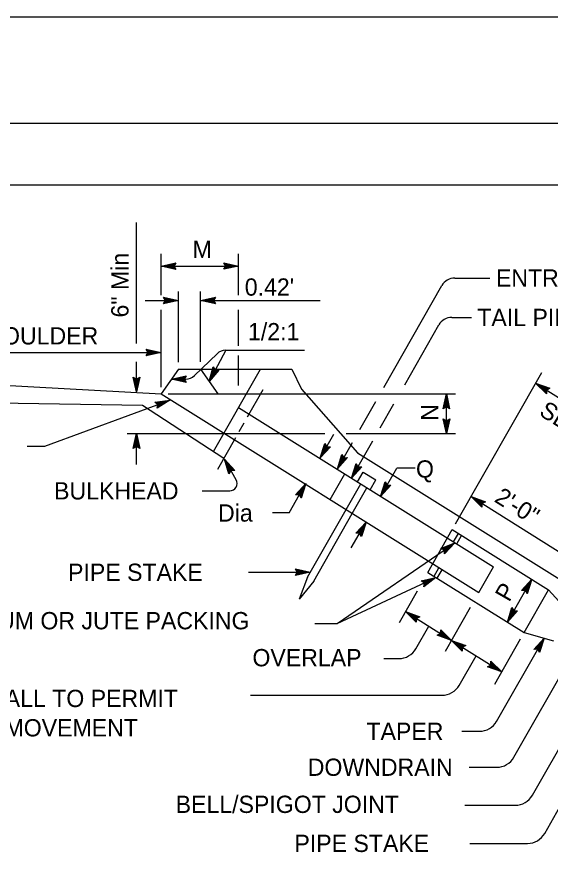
# Model space of a CAD drawing. Extents: x -894 to 866, y -472 to 714.
# Drawn here: x -297.8 to -81.3, y 366.9 to 713.6 of the extents above; entities that cross this region are included whole.
import ezdxf

# ---------------------------------------------------------------- set-up
doc = ezdxf.new("R2010")
doc.units = 0
for name, color, linetype in [('56 Stage 3 Anno', 7, 'Continuous'), ('57 Undefined', 7, 'Continuous'), ('60 Nongeo Data', 7, 'Continuous'), ('border_PLOTTING-ELEMENTS', 7, 'Continuous'), ('border_rw_22x34_Cut_Lines', 7, 'Continuous'), ('border_SHEET', 7, 'Continuous')]:
    doc.layers.add(name, color=color, linetype=linetype)

msp = doc.modelspace()

# ---------------------------------------------------------------- linework, layer by layer
at = {"layer": '56 Stage 3 Anno'}
for p, q in [((-249.33, 581.37), (-249.33, 630.42)), ((-239.38, 600.98), (-239.38, 617.72)), ((-207.92, 600.98), (-207.92, 617.72)), ((-239.38, 612.72), (-233.38, 614.05)), ((-237.99, 612.72), (-233.62, 613.69)), ((-233.38, 614.05), (-234.18, 612.72)), ((-233.38, 614.05), (-233.38, 614.05)), ((-213.12, 612.72), (-213.92, 614.06)), ((-213.92, 614.06), (-213.92, 614.06)), ((-213.92, 614.06), (-207.92, 612.72)), ((-213.7, 613.7), (-209.3, 612.72)), ((-239.38, 612.72), (-207.92, 612.72)), ((-233.38, 611.38), (-239.38, 612.72)), ((-239.38, 612.72), (-239.38, 612.72)), ((-233.6, 611.73), (-238, 612.72)), ((-236.62, 612.71), (-233.79, 613.34)), ((-233.83, 612.09), (-236.62, 612.71)), ((-235.24, 612.71), (-234.03, 612.98)), ((-234.01, 612.44), (-235.24, 612.71)), ((-234.18, 612.72), (-233.38, 611.38)), ((-233.38, 611.38), (-233.38, 611.38)), ((-207.92, 612.72), (-213.92, 611.39)), ((-213.92, 611.39), (-213.12, 612.72)), ((-213.92, 611.39), (-213.92, 611.39)), ((-209.31, 612.71), (-213.69, 611.75)), ((-210.68, 612.72), (-213.51, 612.09)), ((-213.47, 613.34), (-210.68, 612.72)), ((-213.3, 612.99), (-212.07, 612.72)), ((-212.07, 612.72), (-213.27, 612.45)), ((-207.92, 612.72), (-207.92, 612.72)), ((-120.32, 607.86), (-106.14, 607.86)), ((-149.08, 563.54), (-125.53, 604.83)), ((-237.58, 598.72), (-238.38, 600.06)), ((-238.38, 600.06), (-238.38, 600.06)), ((-238.38, 600.06), (-232.38, 598.72)), ((-232.38, 573.74), (-232.38, 602.46)), ((-223.38, 573.85), (-223.38, 602.46)), ((-223.38, 598.72), (-217.38, 600.05)), ((-217.38, 600.05), (-218.18, 598.72)), ((-217.38, 600.05), (-217.38, 600.05)), ((-245.78, 598.72), (-232.38, 598.72)), ((-232.38, 598.72), (-238.38, 597.39)), ((-238.38, 597.39), (-237.58, 598.72)), ((-238.38, 597.39), (-238.38, 597.39)), ((-238.16, 599.7), (-233.76, 598.72)), ((-233.77, 598.71), (-238.15, 597.75)), ((-235.14, 598.72), (-237.97, 598.09)), ((-237.93, 599.34), (-235.14, 598.72)), ((-237.75, 598.99), (-236.52, 598.72)), ((-236.52, 598.72), (-237.73, 598.45)), ((-232.38, 598.72), (-232.38, 598.72)), ((-223.38, 598.72), (-174.91, 598.72)), ((-217.38, 597.38), (-223.38, 598.72)), ((-223.38, 598.72), (-223.38, 598.72)), ((-217.6, 597.73), (-222, 598.72)), ((-221.99, 598.72), (-217.62, 599.69)), ((-220.62, 598.71), (-217.79, 599.34)), ((-217.83, 598.09), (-220.62, 598.71)), ((-219.24, 598.71), (-218.03, 598.98)), ((-218.01, 598.44), (-219.24, 598.71)), ((-218.18, 598.72), (-217.38, 597.38)), ((-217.38, 597.38), (-217.38, 597.38)), ((-239.38, 563.62), (-239.38, 594.93)), ((-207.92, 580.43), (-207.92, 594.93)), ((-121.54, 591.88), (-113.58, 591.88)), ((-140.59, 564.58), (-126.75, 588.85)), ((-244.58, 577.69), (-245.38, 579.03)), ((-245.38, 579.03), (-245.38, 579.03)), ((-245.38, 579.03), (-239.38, 577.69)), ((-336.07, 577.69), (-239.38, 577.69)), ((-239.38, 577.69), (-245.38, 576.36)), ((-245.38, 576.36), (-244.58, 577.69)), ((-245.38, 576.36), (-245.38, 576.36)), ((-245.16, 578.67), (-240.76, 577.69)), ((-240.77, 577.68), (-245.15, 576.72)), ((-242.14, 577.69), (-244.97, 577.06)), ((-244.93, 578.31), (-242.14, 577.69)), ((-244.75, 577.96), (-243.52, 577.69)), ((-243.52, 577.69), (-244.73, 577.42)), ((-239.38, 577.69), (-239.38, 577.69)), ((-216.67, 577.2), (-225.82, 568.32)), ((-213.19, 578.61), (-219.88, 565.89)), ((-213.19, 578.61), (-181.29, 578.61)), ((-207.92, 564.38), (-207.92, 576.5)), ((-249.33, 561.73), (-249.33, 573.93)), ((-219.88, 565.89), (-218.26, 571.82)), ((-215.9, 570.58), (-219.88, 565.89)), ((-216.32, 570.55), (-219.24, 567.11)), ((-219.23, 567.12), (-218.05, 571.45)), ((-218.59, 568.34), (-217.83, 571.13)), ((-216.74, 570.51), (-218.59, 568.34)), ((-218.26, 571.82), (-218.26, 571.82)), ((-218.26, 571.82), (-217.46, 570.49)), ((-217.95, 569.56), (-217.62, 570.75)), ((-217.13, 570.52), (-217.95, 569.56)), ((-217.46, 570.49), (-215.9, 570.58)), ((-215.9, 570.58), (-215.9, 570.58)), ((-120.01, 508.24), (-85.04, 569.56)), ((-249.33, 561.74), (-250.66, 567.74)), ((-250.66, 567.74), (-250.66, 567.74)), ((-250.66, 567.74), (-249.33, 566.94)), ((-249.33, 563.13), (-250.3, 567.5)), ((-249.33, 564.5), (-249.95, 567.32)), ((-249.33, 565.88), (-249.59, 567.09)), ((-249.33, 566.94), (-247.99, 567.74)), ((-247.99, 567.74), (-249.33, 561.74)), ((-248.35, 567.52), (-249.33, 563.11)), ((-248.71, 567.29), (-249.33, 564.5)), ((-249.05, 567.11), (-249.33, 565.88)), ((-247.99, 567.74), (-247.99, 567.74)), ((-235.17, 566.91), (-229.17, 568.24)), ((-235.17, 566.91), (-229.3, 566.91)), ((-229.17, 565.57), (-235.17, 566.91)), ((-235.17, 566.91), (-235.17, 566.91)), ((-229.38, 565.93), (-233.79, 566.91)), ((-233.78, 566.92), (-229.4, 567.88)), ((-232.41, 566.91), (-229.58, 567.54)), ((-229.62, 566.29), (-232.41, 566.91)), ((-231.02, 566.91), (-229.82, 567.18)), ((-229.79, 566.63), (-231.02, 566.91)), ((-229.17, 568.24), (-229.97, 566.91)), ((-229.97, 566.91), (-229.17, 565.57)), ((-229.17, 568.24), (-229.17, 568.24)), ((-229.17, 565.57), (-229.17, 565.57)), ((-219.88, 565.89), (-219.88, 565.89)), ((-83.13, 560.91), (-87.51, 565.22)), ((-87.51, 565.22), (-87.51, 565.22)), ((-87.51, 565.22), (-81.72, 563.17)), ((-87.51, 565.22), (-19.65, 522.82)), ((-249.33, 561.74), (-249.33, 561.74)), ((-83.13, 561.32), (-86.34, 564.49)), ((-86.33, 564.49), (-82.11, 562.99)), ((-83.14, 561.75), (-85.17, 563.76)), ((-85.17, 563.76), (-82.44, 562.79)), ((-83.1, 562.14), (-84, 563.02)), ((-84, 563.02), (-82.83, 562.61)), ((-83.1, 562.47), (-83.13, 560.91)), ((-81.72, 563.17), (-83.1, 562.47)), ((-81.72, 563.17), (-81.72, 563.17)), ((-286.52, 539.68), (-235.84, 558.42)), ((-241.94, 557.6), (-235.84, 558.42)), ((-235.84, 558.42), (-241.01, 555.1)), ((-236.45, 560.89), (-119.98, 560.89)), ((-235.84, 558.42), (-235.84, 558.42)), ((-125.05, 554.89), (-123.71, 560.89)), ((-124.69, 555.11), (-123.71, 559.51)), ((-123.71, 544.86), (-123.71, 560.89)), ((-123.71, 560.89), (-123.71, 560.89)), ((-123.71, 560.89), (-122.38, 554.89)), ((-123.71, 559.5), (-122.74, 555.13)), ((-83.13, 560.91), (-83.13, 560.91)), ((-240.72, 556.62), (-241.94, 557.6)), ((-241.94, 557.6), (-241.94, 557.6)), ((-241.61, 557.34), (-237.14, 557.95)), ((-241.27, 557.09), (-238.44, 557.47)), ((-241.01, 555.1), (-240.72, 556.62)), ((-241.01, 555.1), (-241.01, 555.1)), ((-240.98, 556.82), (-239.73, 556.99)), ((-237.15, 557.94), (-240.91, 555.51)), ((-238.44, 557.47), (-240.87, 555.9)), ((-239.73, 556.99), (-240.77, 556.32)), ((-158.81, 546.47), (-152.36, 557.79)), ((-150.53, 547.14), (-144.96, 556.91)), ((-123.71, 555.69), (-125.05, 554.89)), ((-125.05, 554.89), (-125.05, 554.89)), ((-124.33, 555.34), (-123.71, 558.13)), ((-123.99, 555.52), (-123.71, 556.75)), ((-123.71, 558.13), (-123.09, 555.31)), ((-123.71, 556.75), (-123.45, 555.54)), ((-122.38, 554.89), (-123.71, 555.69)), ((-122.38, 554.89), (-122.38, 554.89)), ((-123.71, 544.86), (-125.04, 550.86)), ((-125.04, 550.86), (-125.04, 550.86)), ((-125.04, 550.86), (-123.71, 550.06)), ((-123.71, 546.25), (-124.68, 550.62)), ((-123.71, 547.62), (-124.33, 550.45)), ((-123.71, 549), (-123.97, 550.21)), ((-123.71, 550.06), (-122.37, 550.86)), ((-122.37, 550.86), (-123.71, 544.86)), ((-122.73, 550.64), (-123.71, 546.24)), ((-123.09, 550.41), (-123.71, 547.62)), ((-123.43, 550.23), (-123.71, 549)), ((-122.37, 550.86), (-122.37, 550.86)), ((-253.07, 544.86), (-172.97, 544.86)), ((-250.67, 538.86), (-249.33, 544.86)), ((-249.33, 532.28), (-249.33, 544.86)), ((-249.33, 544.86), (-249.33, 544.86)), ((-249.33, 544.86), (-248, 538.86)), ((-174.81, 534.94), (-169.3, 544.62)), ((-164.4, 544.86), (-119.98, 544.86)), ((-123.71, 544.86), (-123.71, 544.86)), ((-250.31, 539.08), (-249.33, 543.48)), ((-249.95, 539.31), (-249.33, 542.1)), ((-249.33, 543.47), (-248.36, 539.09)), ((-249.33, 542.1), (-248.71, 539.27)), ((-167.86, 530.6), (-161.82, 541.21)), ((-162.13, 526.8), (-153.54, 541.87)), ((-293.68, 539.68), (-286.52, 539.68)), ((-249.33, 539.66), (-250.67, 538.86)), ((-250.67, 538.86), (-250.67, 538.86)), ((-249.61, 539.49), (-249.33, 540.72)), ((-249.33, 540.72), (-249.07, 539.51)), ((-248, 538.86), (-249.33, 539.66)), ((-248, 538.86), (-248, 538.86)), ((-174.82, 534.96), (-173, 540.83)), ((-170.68, 539.51), (-174.82, 534.96)), ((-174.13, 536.17), (-172.8, 540.45)), ((-171.1, 539.5), (-174.13, 536.16)), ((-173.45, 537.36), (-172.59, 540.12)), ((-171.52, 539.47), (-173.45, 537.36)), ((-173, 540.83), (-173, 540.83)), ((-173, 540.83), (-172.24, 539.48)), ((-172.76, 538.56), (-172.39, 539.74)), ((-171.91, 539.49), (-172.76, 538.56)), ((-172.24, 539.48), (-170.68, 539.51)), ((-170.68, 539.51), (-170.68, 539.51)), ((-208.94, 526.1), (-213.62, 534.46)), ((-211.86, 528.57), (-213.62, 534.46)), ((-213.62, 534.46), (-213.62, 534.46)), ((-213.62, 534.46), (-209.53, 529.87)), ((-174.82, 534.96), (-174.82, 534.96)), ((-167.86, 530.54), (-166.05, 536.41)), ((-163.73, 535.09), (-167.86, 530.54)), ((-167.18, 531.75), (-165.85, 536.03)), ((-164.14, 535.08), (-167.18, 531.74)), ((-166.49, 532.94), (-165.64, 535.7)), ((-164.57, 535.05), (-166.49, 532.94)), ((-166.05, 536.41), (-166.05, 536.41)), ((-166.05, 536.41), (-165.29, 535.06)), ((-165.81, 534.14), (-165.44, 535.32)), ((-164.96, 535.07), (-165.81, 534.14)), ((-165.29, 535.06), (-163.73, 535.09)), ((-163.73, 535.09), (-163.73, 535.09)), ((-211.65, 528.93), (-212.95, 533.25)), ((-212.94, 533.25), (-209.96, 529.9)), ((-211.45, 529.31), (-212.27, 532.05)), ((-212.27, 532.05), (-210.35, 529.89)), ((-211.24, 529.63), (-211.6, 530.84)), ((-211.6, 530.84), (-210.78, 529.92)), ((-167.86, 530.54), (-167.86, 530.54)), ((-162.13, 526.8), (-160.32, 532.67)), ((-158, 531.34), (-162.13, 526.8)), ((-161.45, 528.01), (-160.12, 532.28)), ((-158.41, 531.33), (-161.45, 527.99)), ((-160.76, 529.19), (-159.91, 531.96)), ((-158.84, 531.31), (-160.76, 529.19)), ((-160.32, 532.67), (-160.32, 532.67)), ((-160.32, 532.67), (-159.56, 531.31)), ((-160.08, 530.39), (-159.71, 531.58)), ((-159.23, 531.33), (-160.08, 530.39)), ((-159.56, 531.31), (-158, 531.34)), ((-158, 531.34), (-158, 531.34)), ((-150.35, 519.41), (-143.82, 530.85)), ((-136.4, 530.85), (-143.82, 530.85)), ((-211.08, 529.92), (-211.86, 528.57)), ((-211.86, 528.57), (-211.86, 528.57)), ((-209.53, 529.87), (-211.08, 529.92)), ((-209.53, 529.87), (-209.53, 529.87)), ((-187.51, 512.67), (-180.76, 524.51)), ((-184.85, 520), (-180.72, 524.55)), ((-180.72, 524.55), (-182.53, 518.68)), ((-180.72, 524.55), (-180.72, 524.55)), ((-162.13, 526.8), (-162.13, 526.8)), ((-150.35, 519.41), (-148.53, 525.28)), ((-146.21, 523.96), (-150.35, 519.41)), ((-149.66, 520.62), (-148.33, 524.9)), ((-146.63, 523.95), (-149.66, 520.61)), ((-148.97, 521.81), (-148.12, 524.57)), ((-147.05, 523.92), (-148.97, 521.81)), ((-148.53, 525.28), (-148.53, 525.28)), ((-148.53, 525.28), (-147.77, 523.93)), ((-148.29, 523.01), (-147.92, 524.19)), ((-147.44, 523.94), (-148.29, 523.01)), ((-147.77, 523.93), (-146.21, 523.96)), ((-146.21, 523.96), (-146.21, 523.96)), ((-222.75, 521.64), (-211.56, 521.64)), ((-184.44, 520.01), (-181.4, 523.35)), ((-184.01, 520.04), (-182.09, 522.15)), ((-183.62, 520.02), (-182.77, 520.95)), ((-182.77, 520.95), (-183.14, 519.77)), ((-182.09, 522.15), (-182.94, 519.39)), ((-181.4, 523.34), (-182.73, 519.06)), ((-183.29, 520.03), (-184.85, 520)), ((-184.85, 520), (-184.85, 520)), ((-182.53, 518.68), (-183.29, 520.03)), ((-182.53, 518.68), (-182.53, 518.68)), ((-150.35, 519.41), (-150.35, 519.41)), ((-113.71, 519.28), (-74.7, 494.91)), ((-109.33, 514.97), (-113.71, 519.28)), ((-113.71, 519.28), (-113.71, 519.28)), ((-113.71, 519.28), (-107.91, 517.23)), ((-109.32, 515.38), (-112.54, 518.55)), ((-112.53, 518.55), (-108.3, 517.05)), ((-109.33, 515.81), (-111.37, 517.82)), ((-111.37, 517.82), (-108.64, 516.85)), ((-109.3, 516.2), (-110.2, 517.08)), ((-110.2, 517.08), (-109.03, 516.67)), ((-107.91, 517.23), (-109.3, 516.53)), ((-107.91, 517.23), (-107.91, 517.23)), ((-109.3, 516.53), (-109.33, 514.97)), ((-109.33, 514.97), (-109.33, 514.97)), ((-187.51, 512.67), (-194.27, 512.67)), ((-162.27, 498.5), (-156.29, 508.98)), ((-160.43, 504.43), (-156.29, 508.98)), ((-160.01, 504.44), (-156.98, 507.78)), ((-159.59, 504.46), (-157.66, 506.58)), ((-157.66, 506.58), (-158.52, 503.81)), ((-156.98, 507.77), (-158.31, 503.49)), ((-156.29, 508.98), (-158.11, 503.11)), ((-156.29, 508.98), (-156.29, 508.98)), ((-158.87, 504.46), (-160.43, 504.43)), ((-160.43, 504.43), (-160.43, 504.43)), ((-159.2, 504.45), (-158.35, 505.38)), ((-158.11, 503.11), (-158.87, 504.46)), ((-158.35, 505.38), (-158.72, 504.19)), ((-158.11, 503.11), (-158.11, 503.11)), ((-168.04, 467.83), (-120.26, 500.63)), ((-125.97, 498.33), (-120.26, 500.62)), ((-125.59, 498.16), (-121.4, 499.84)), ((-121.41, 499.83), (-124.46, 496.56)), ((-120.26, 500.62), (-124.45, 496.13)), ((-120.26, 500.62), (-120.26, 500.62)), ((-124.55, 497.68), (-125.97, 498.33)), ((-125.97, 498.33), (-125.97, 498.33)), ((-125.19, 498), (-122.54, 499.06)), ((-124.85, 497.81), (-123.68, 498.28)), ((-124.45, 496.13), (-124.55, 497.68)), ((-123.68, 498.28), (-124.52, 497.38)), ((-122.54, 499.06), (-124.51, 496.95)), ((-124.45, 496.13), (-124.45, 496.13)), ((-184.07, 488.65), (-184.87, 489.99)), ((-184.87, 489.99), (-184.87, 489.99)), ((-184.87, 489.99), (-178.87, 488.65)), ((-184.65, 489.64), (-180.25, 488.65)), ((-184.42, 489.28), (-181.63, 488.65)), ((-184.24, 488.93), (-183.01, 488.65)), ((-203.88, 488.65), (-178.87, 488.65)), ((-178.87, 488.65), (-184.87, 487.32)), ((-184.87, 487.32), (-184.07, 488.65)), ((-184.87, 487.32), (-184.87, 487.32)), ((-180.26, 488.65), (-184.63, 487.68)), ((-181.63, 488.65), (-184.46, 488.03)), ((-183.01, 488.65), (-184.22, 488.39)), ((-178.87, 488.65), (-178.87, 488.65)), ((-168.04, 467.83), (-127.92, 486.54)), ((-133.93, 485.17), (-127.93, 486.53)), ((-133.58, 484.94), (-129.18, 485.94)), ((-127.93, 486.53), (-132.78, 482.76)), ((-129.19, 485.93), (-132.72, 483.18)), ((-127.93, 486.53), (-127.93, 486.53)), ((-98.98, 468.45), (-89.07, 485.84)), ((-93.2, 481.29), (-89.07, 485.84)), ((-89.07, 485.84), (-90.89, 479.97)), ((-89.07, 485.84), (-89.07, 485.84)), ((-132.63, 484.3), (-133.93, 485.17)), ((-133.93, 485.17), (-133.93, 485.17)), ((-133.21, 484.72), (-130.43, 485.35)), ((-132.9, 484.48), (-131.68, 484.76)), ((-132.78, 482.76), (-132.63, 484.3)), ((-132.78, 482.76), (-132.78, 482.76)), ((-130.43, 485.35), (-132.71, 483.57)), ((-131.68, 484.76), (-132.65, 484)), ((-92.79, 481.3), (-89.75, 484.64)), ((-92.36, 481.32), (-90.44, 483.44)), ((-91.97, 481.31), (-91.12, 482.24)), ((-91.12, 482.24), (-91.49, 481.05)), ((-90.44, 483.44), (-91.29, 480.67)), ((-89.75, 484.63), (-91.08, 480.35)), ((-142.75, 468.35), (-135.46, 481.13)), ((-91.64, 481.32), (-93.2, 481.29)), ((-93.2, 481.29), (-93.2, 481.29)), ((-90.89, 479.97), (-91.64, 481.32)), ((-90.89, 479.97), (-90.89, 479.97)), ((-140.27, 472.69), (-121.64, 461.05)), ((-135.9, 468.38), (-140.27, 472.69)), ((-140.27, 472.69), (-140.27, 472.69)), ((-140.27, 472.69), (-134.48, 470.64)), ((-135.89, 468.79), (-139.1, 471.96)), ((-139.09, 471.96), (-134.87, 470.46)), ((-124.12, 456.7), (-113.99, 474.47)), ((-98.98, 468.45), (-97.17, 474.32)), ((-98.98, 468.45), (-97.17, 474.32)), ((-94.85, 473), (-98.98, 468.45)), ((-94.85, 473), (-98.98, 468.45)), ((-98.3, 469.66), (-96.97, 473.94)), ((-98.3, 469.66), (-96.97, 473.94)), ((-95.26, 472.98), (-98.3, 469.65)), ((-95.26, 472.98), (-98.3, 469.65)), ((-97.61, 470.85), (-96.76, 473.61)), ((-97.61, 470.85), (-96.76, 473.61)), ((-95.69, 472.96), (-97.61, 470.85)), ((-95.69, 472.96), (-97.61, 470.85)), ((-97.17, 474.32), (-97.17, 474.32)), ((-97.17, 474.32), (-96.41, 472.97)), ((-97.17, 474.32), (-97.17, 474.32)), ((-97.17, 474.32), (-96.41, 472.97)), ((-96.93, 472.05), (-96.56, 473.23)), ((-96.93, 472.05), (-96.56, 473.23)), ((-96.08, 472.98), (-96.93, 472.05)), ((-96.08, 472.98), (-96.93, 472.05)), ((-96.41, 472.97), (-94.85, 473)), ((-96.41, 472.97), (-94.85, 473)), ((-94.85, 473), (-94.85, 473)), ((-94.85, 473), (-94.85, 473)), ((-135.9, 469.22), (-137.93, 471.23)), ((-137.93, 471.23), (-135.2, 470.26)), ((-135.86, 469.61), (-136.76, 470.49)), ((-136.76, 470.49), (-135.59, 470.08)), ((-135.86, 469.94), (-135.9, 468.38)), ((-135.9, 468.38), (-135.9, 468.38)), ((-134.48, 470.64), (-135.86, 469.94)), ((-134.48, 470.64), (-134.48, 470.64)), ((-98.98, 468.45), (-98.98, 468.45)), ((-98.98, 468.45), (-98.98, 468.45)), ((-177, 467.83), (-168.04, 467.83)), ((-136.07, 457.68), (-130.86, 466.81)), ((-126.05, 463.8), (-126.02, 465.37)), ((-126.02, 465.37), (-126.02, 465.37)), ((-126.02, 465.37), (-121.64, 461.05)), ((-126.02, 464.95), (-122.81, 461.78)), ((-127.43, 463.1), (-126.05, 463.8)), ((-121.64, 461.05), (-127.43, 463.1)), ((-127.43, 463.1), (-127.43, 463.1)), ((-122.82, 461.78), (-127.04, 463.28)), ((-123.98, 462.52), (-126.71, 463.48)), ((-125.15, 463.25), (-126.32, 463.66)), ((-126.05, 464.13), (-125.15, 463.25)), ((-126.02, 464.52), (-123.98, 462.52)), ((-104.1, 443.35), (-93.66, 461.67)), ((-103.33, 428.25), (-84.11, 461.96)), ((-88.25, 457.41), (-84.11, 461.96)), ((-84.11, 461.96), (-85.93, 456.09)), ((-84.11, 461.96), (-84.11, 461.96)), ((-121.64, 461.05), (-101.27, 448.32)), ((-121.64, 461.05), (-121.64, 461.05)), ((-117.26, 456.73), (-121.64, 461.05)), ((-121.64, 461.05), (-121.64, 461.05)), ((-121.64, 461.05), (-115.85, 459)), ((-117.26, 457.15), (-120.47, 460.32)), ((-120.46, 460.31), (-116.24, 458.82)), ((-117.26, 457.58), (-119.3, 459.58)), ((-119.3, 459.58), (-116.57, 458.62)), ((-117.23, 457.97), (-118.13, 458.85)), ((-118.13, 458.85), (-116.96, 458.44)), ((-117.23, 458.29), (-117.26, 456.73)), ((-115.85, 459), (-117.23, 458.29)), ((-115.85, 459), (-115.85, 459)), ((-87.83, 457.42), (-84.79, 460.76)), ((-87.4, 457.45), (-85.48, 459.56)), ((-87.01, 457.43), (-86.17, 458.36)), ((-86.17, 458.36), (-86.53, 457.18)), ((-85.48, 459.56), (-86.34, 456.79)), ((-84.8, 460.75), (-86.12, 456.47)), ((-118.53, 442.84), (-111.69, 454.83)), ((-117.26, 456.73), (-117.26, 456.73)), ((-96.34, 413.7), (-72.28, 455.89)), ((-86.69, 457.44), (-88.25, 457.41)), ((-88.25, 457.41), (-88.25, 457.41)), ((-85.93, 456.09), (-86.69, 457.44)), ((-85.93, 456.09), (-85.93, 456.09)), ((-149.07, 453.65), (-143.01, 453.65)), ((-107.06, 450.37), (-105.68, 451.08)), ((-103.61, 449.79), (-106.34, 450.75)), ((-104.78, 450.52), (-105.95, 450.93)), ((-105.68, 451.08), (-105.65, 452.64)), ((-105.68, 451.4), (-104.78, 450.52)), ((-105.65, 452.64), (-105.65, 452.64)), ((-105.65, 452.64), (-101.27, 448.32)), ((-105.65, 452.22), (-102.44, 449.05)), ((-105.65, 451.79), (-103.61, 449.79)), ((-101.27, 448.32), (-107.06, 450.37)), ((-107.06, 450.37), (-107.06, 450.37)), ((-102.45, 449.06), (-106.67, 450.55)), ((-101.27, 448.32), (-101.27, 448.32)), ((-88.82, 398.28), (-61.2, 446.71)), ((-203.09, 438.8), (-125.48, 438.8)), ((-117.43, 424.22), (-110.28, 424.22)), ((-114.52, 409.67), (-103.29, 409.67)), ((-83.82, 382.86), (-75.24, 397.91)), ((-116.27, 394.24), (-95.77, 394.24)), ((-114.23, 378.82), (-90.77, 378.82))]:
    msp.add_line(p, q, dxfattribs=at)
for centre, radius, start, end in [((-120.32, 601.86), 6, 90, 150.309), ((-121.54, 585.88), 6, 90, 150.3085), ((-213.19, 573.61), 5, 90, 134.1519), ((-229.3, 571.91), 5, 270, 314.1524), ((-211.56, 524.64), 3, 270, 29.2408), ((-143.02, 461.65), 8, 270, 330.3082), ((-125.48, 446.8), 8, 270, 330.3082), ((-110.28, 432.22), 8, 270, 330.308), ((-103.29, 417.67), 8, 270, 330.3081), ((-95.77, 402.24), 8, 270, 330.3082), ((-90.77, 386.82), 8, 270, 330.3077)]:
    msp.add_arc(centre, radius, start, end, dxfattribs=at)
at = {"layer": '60 Nongeo Data'}
for p, q in [((-232.38, 570.89), (-239.38, 560.89)), ((-232.38, 570.89), (-186.38, 570.89)), ((-232.38, 570.89), (-223.38, 570.89)), ((-223.38, 570.89), (-216.38, 560.89)), ((-218.08, 537.57), (-199.08, 570.89)), ((-186.38, 570.89), (-182.38, 562.89)), ((-312.38, 564.89), (-239.38, 560.89)), ((-204.3, 551.65), (-198.03, 562.64)), ((-182.38, 562.89), (-159.68, 537.03)), ((-239.38, 560.89), (-110.59, 480.42)), ((-312.7, 557.38), (-246.91, 556.29)), ((-246.91, 556.29), (-213.88, 534.84)), ((-207.92, 555.39), (-104.65, 490.85)), ((-207.71, 545.67), (-205.7, 549.18)), ((-216.37, 530.47), (-209.07, 543.28)), ((-159.68, 537.03), (16.91, 426.69)), ((-170.86, 518.08), (-164.91, 528.51)), ((-159.72, 525.27), (-157.44, 529.26)), ((-157.44, 529.26), (-152.34, 526.08)), ((-164.39, 514.04), (-158.44, 524.47)), ((-154.62, 522.08), (-152.34, 526.08)), ((-161.85, 512.45), (-155.9, 522.88)), ((-180.02, 486.63), (-164.39, 514.04)), ((-177.47, 485.04), (-161.85, 512.45)), ((-131.25, 488.61), (-121.34, 506)), ((-121.34, 506), (-82.29, 481.6)), ((-120.77, 500.93), (-118.79, 504.41)), ((-119.5, 500.13), (-117.52, 503.61)), ((-128.7, 487.02), (-126.72, 490.5)), ((-127.43, 486.22), (-125.45, 489.7)), ((-110.59, 480.42), (-104.65, 490.85)), ((-180.02, 486.63), (-183.39, 477.7)), ((-131.25, 488.61), (-92.21, 464.21)), ((-177.47, 485.04), (-183.39, 477.7)), ((-92.21, 464.21), (-82.29, 481.6)), ((-82.29, 481.6), (-73.84, 472.2)), ((-92.21, 464.21), (-80.29, 460.89))]:
    msp.add_line(p, q, dxfattribs=at)
at = {"layer": 'border_PLOTTING-ELEMENTS'}
for points in [[(-894.04, -472.44), (865.96, -472.44), (865.96, 713.56), (-894.04, 713.56)], [(-864.04, 670.56), (835.96, 670.56), (835.96, -429.44), (-864.04, -429.44)]]:
    msp.add_lwpolyline(points, close=True, dxfattribs=at)
at = {"layer": 'border_rw_22x34_Cut_Lines'}
msp.add_lwpolyline([(-864.04, 670.56), (835.96, 670.56), (835.96, -429.44), (-864.04, -429.44)], close=True, dxfattribs=at)
at = {"layer": 'border_SHEET'}
msp.add_line((-814.04, 645.56), (810.96, 645.56), dxfattribs=at)

# ---------------------------------------------------------------- texts
at = {"layer": '57 Undefined'}
for s, p in [('M', (-226.61, 615.97)), ('ENTRANCE TAPER', (-103.61, 604.36)), ("0.42'", (-205.44, 600.71)), ('TAIL PIPE', (-111.17, 588.38)), ('1/2:1', (-204.14, 582.62)), ('SHOULDER', (-316.87, 580.94)), ('Q', (-136.03, 526.99)), ('BULKHEAD', (-282.76, 518.14)), ('Dia', (-216.28, 509.17)), ('PIPE STAKE', (-277.09, 485.15)), ('OAKUM OR JUTE PACKING', (-325.23, 465.54)), ('OVERLAP', (-202.33, 450.55)), ('INSTALL TO PERMIT', (-324.09, 434.04)), ('1\'-0" MOVEMENT', (-324.09, 422.14)), ('TAPER', (-156.11, 420.72)), ('DOWNDRAIN', (-179.9, 406.17)), ('BELL/SPIGOT JOINT', (-233.46, 391.14)), ('PIPE STAKE', (-185.31, 375.32))]:
    msp.add_text(s, height=7, dxfattribs=at).set_placement(p)
for s, rotation, p in [('6" Min', 90, (-252.58, 591.86)), ('N', 90, (-126.96, 550.03)), ('SLIP JOINT', 327.9999, (-86.52, 552.51)), ('2\'-0"', 327.9998, (-104.67, 517.47)), ('P', 60.3081, (-98.26, 476.27))]:
    msp.add_text(s, height=7, rotation=rotation, dxfattribs=at).set_placement(p)

doc.saveas('drawing.dxf')
